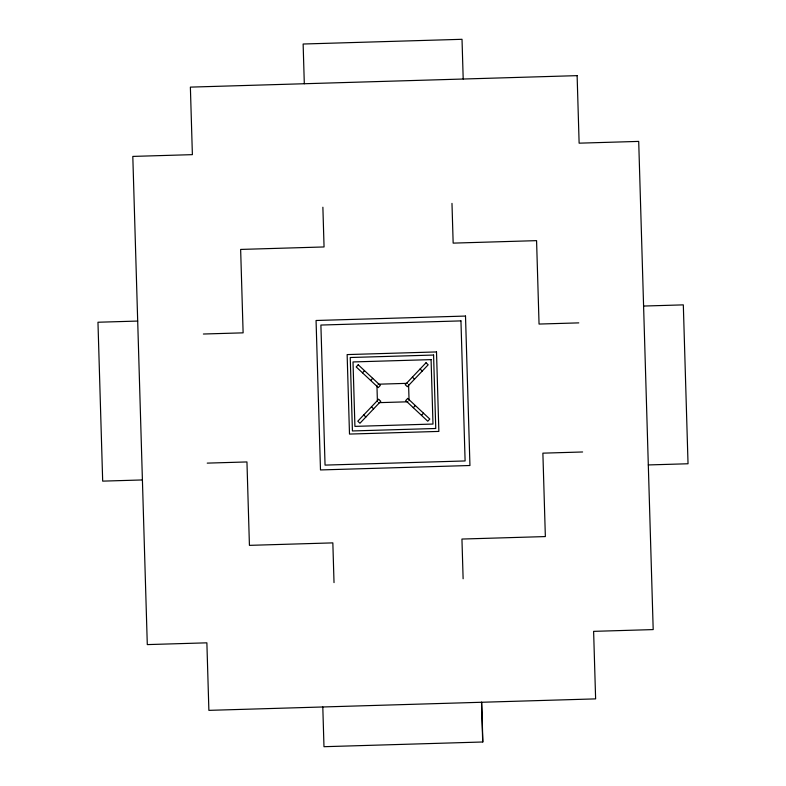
<?xml version="1.0" encoding="UTF-8"?>
<svg xmlns="http://www.w3.org/2000/svg" width="786" height="786" viewBox="0 0 786 786"><rect width="100%" height="100%" fill="white"/><g stroke="black" fill="none" stroke-linecap="round" stroke-linejoin="round"><path stroke-width="1.18" d="M362.484 372.819L364.507 370.648M370.678 380.483L372.711 378.312M413.289 407.688L415.313 405.527M421.483 415.352L423.516 413.19M137.688 321.061L97.965 322.24L102.681 481.13L142.404 479.951M643.596 306.049L683.319 304.87L688.035 463.76L648.312 464.939M203.397 334.021L243.12 332.842L240.644 249.427L324.058 246.951L322.879 207.229M578.771 322.879L539.049 324.058L536.573 240.644L453.158 243.12L451.979 203.397M378.115 384.207L407.335 383.332M378.665 402.668L407.885 401.793M207.229 463.121L246.951 461.942L249.427 545.356L332.842 542.88L334.021 582.603M582.603 451.979L542.88 453.158L545.356 536.573L461.942 539.049L463.121 578.771M420.107 368.998L422.259 371.041M412.385 377.133L414.536 379.176M371.464 406.824L373.615 408.867M363.731 414.949L365.893 417.002M463.2 79.022L462.021 39.3L303.131 44.016L304.31 83.738M481.69 702.262L482.869 741.984M481.523 702.271L482.702 741.994L323.979 746.7L322.8 706.978M408.582 384.452L409.064 400.605M376.936 385.395L377.418 401.548M358.22 364.783L356.196 366.944L378.292 387.586L380.316 385.415L358.22 364.783M407.708 398.414L405.684 400.585L427.771 421.227L429.795 419.056L407.708 398.414M426.032 362.759L405.212 384.678L407.364 386.722L428.183 364.802L426.032 362.759M378.636 399.278L357.807 421.188L359.959 423.241L380.788 401.322L378.636 399.278M577.12 75.643L190.379 87.118L192.383 154.645L132.805 156.414L147.296 644.599L206.875 642.83L208.88 710.357L595.621 698.882L593.617 631.355L653.195 629.586L638.704 141.401L579.125 143.17L577.12 75.643M465.509 316.06L316.06 320.491L320.491 469.94L469.94 465.509L465.509 316.06M460.95 320.894L320.894 325.05L325.05 465.106L465.106 460.95L460.95 320.894M436.505 351.932L347.137 354.584L349.495 434.069L438.863 431.416L436.505 351.932M433.577 355.046L350.242 357.512L352.423 430.954L435.758 428.488L433.577 355.046M431.082 359.624L353.012 361.943L354.918 426.376L432.988 424.057L431.082 359.624"/></g></svg>
